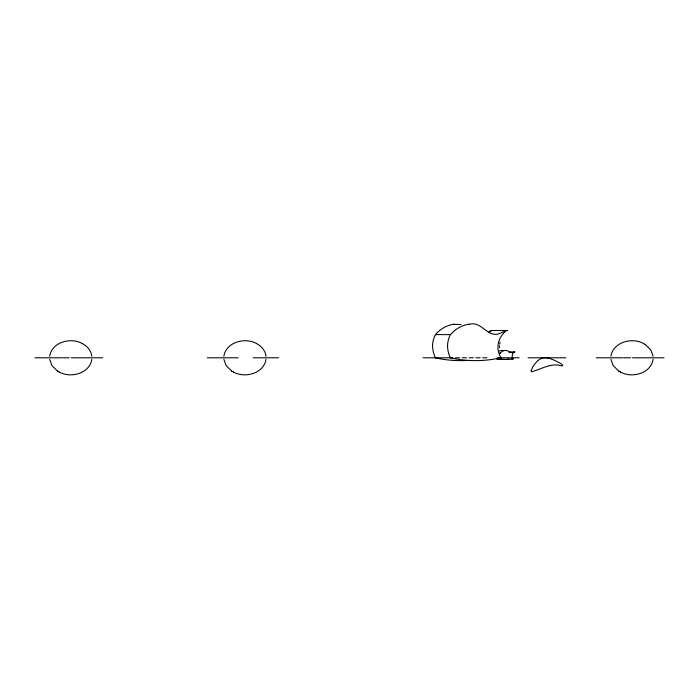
<?xml version="1.0" encoding="UTF-8"?>
<svg xmlns="http://www.w3.org/2000/svg" width="699" height="699" viewBox="0 0 699 699"><rect width="100%" height="100%" fill="white"/><g stroke="black" fill="none" stroke-linecap="round" stroke-linejoin="round"><path stroke-width="1.05" d="M49.655 356.263C51.936 341.916 70.896 337.058 82.403 343.576M91.831 359.312C89.559 373.659 70.599 378.517 59.092 371.999M223.863 356.263C226.144 341.916 245.104 337.058 256.603 343.576M266.039 359.312C263.759 373.659 244.807 378.517 233.3 371.999M610.917 356.263C613.198 341.916 632.149 337.058 643.657 343.576M653.093 359.312C650.813 373.659 631.852 378.517 620.354 371.999M499.636 344.153L500.056 342.195M507.815 330.513L491.301 330.513L490.217 331.081A29.83 29.83 0 0 1 489.073 331.606M453.913 324.371L461.025 324.502M468.915 324.371C482.59 320.282 487.657 340.273 501.646 332.549A29.83 29.83 0 0 0 505.22 331.081L506.303 330.513A30.354 30.354 0 0 0 503.455 333.388C498.169 338.971 496.404 347.438 499.436 354.559A29.76 29.76 0 0 0 500.842 357.792A115.256 115.256 0 0 1 450.374 357.844A28.231 28.231 0 0 1 447.57 346.783L447.596 345.9M435.39 334.603L450.392 334.603A26.003 26.003 0 0 0 447.509 345.9M514.77 351.99L510.637 351.99A7.287 7.287 0 0 1 509.16 352.602M499.864 353.012L500.414 353.012A7.374 7.374 0 0 1 505.936 350.33L508.592 351.309A6.282 6.282 0 0 1 508.977 351.702L509.099 351.833A4.972 4.972 0 0 0 509.606 352.34L512.585 352.689A7.287 7.287 0 0 0 514.385 351.99M34.95 357.792L61.8 357.792M62.709 357.792L69.236 357.792M71.228 357.792L102.788 357.792M207.227 357.792L238.088 357.792M253.134 357.792L278.482 357.792M423.026 357.792L452.908 357.792M455.407 357.792L459.732 357.792M462.231 357.792L466.548 357.792M469.046 357.792L473.363 357.792M475.87 357.792L480.187 357.792M482.686 357.792L487.002 357.792M497.557 357.792L519.165 357.792M528.025 357.792L565.867 357.792M596.212 357.792L623.062 357.792M623.962 357.792L630.498 357.792M632.49 357.792L664.05 357.792M496.369 358.22A6.684 6.684 0 0 0 496.631 358.832L500.414 358.814A28.816 28.816 0 0 0 513.031 358.814M511.519 358.814L513.407 358.814M503.35 350.548L502.188 350.409A7.374 7.374 0 0 0 499.322 351.012M645.308 344.555L650.83 349.989L653.093 356.263M610.917 359.312L613.18 365.586L618.702 371.02M223.863 359.312L226.127 365.586L231.649 371.02M49.655 359.312L51.918 365.586L57.44 371.02M643.552 343.524L645.404 344.607M618.606 370.968L620.459 372.051M256.498 343.524C261.374 346.022 265.419 350.68 266.039 356.263M231.552 370.968L233.405 372.051M82.299 343.524C87.165 346.022 91.211 350.68 91.831 356.263M57.344 370.968L59.197 372.051M432.594 345.9L432.611 346.783A28.231 28.231 0 0 0 435.433 357.766M499.47 345.891L499.479 347.639M512.786 358.928A5.95 5.95 0 0 1 514.237 351.815M500.379 358.832A6.684 6.684 0 0 1 499.916 357.591M500.108 353.563A6.684 6.684 0 0 1 500.353 352.986M509.754 352.576A5.95 5.95 0 0 1 510.488 351.815M508.82 358.919A28.816 28.816 0 0 1 496.657 358.823M450.479 334.681A30.074 30.074 0 0 1 468.88 324.17M489.143 332.628A30.354 30.354 0 0 1 491.301 330.513M467.177 360.439A115.256 115.256 0 0 1 435.381 357.844M432.506 345.9A26.003 26.003 0 0 1 435.442 334.638A30.074 30.074 0 0 1 453.878 324.17M531.161 370.453L531.423 371.772C541.087 369.439 550.803 362.519 561.262 365.795C565.115 366.739 560.502 363.069 559.13 362.685C554.255 360.072 548.855 357.285 543.158 357.879A9.541 9.541 0 0 0 540.895 358.535L537.653 360.693L534.84 363.926A38.008 38.008 0 0 0 532.655 367.246L531.161 370.453"/></g></svg>
